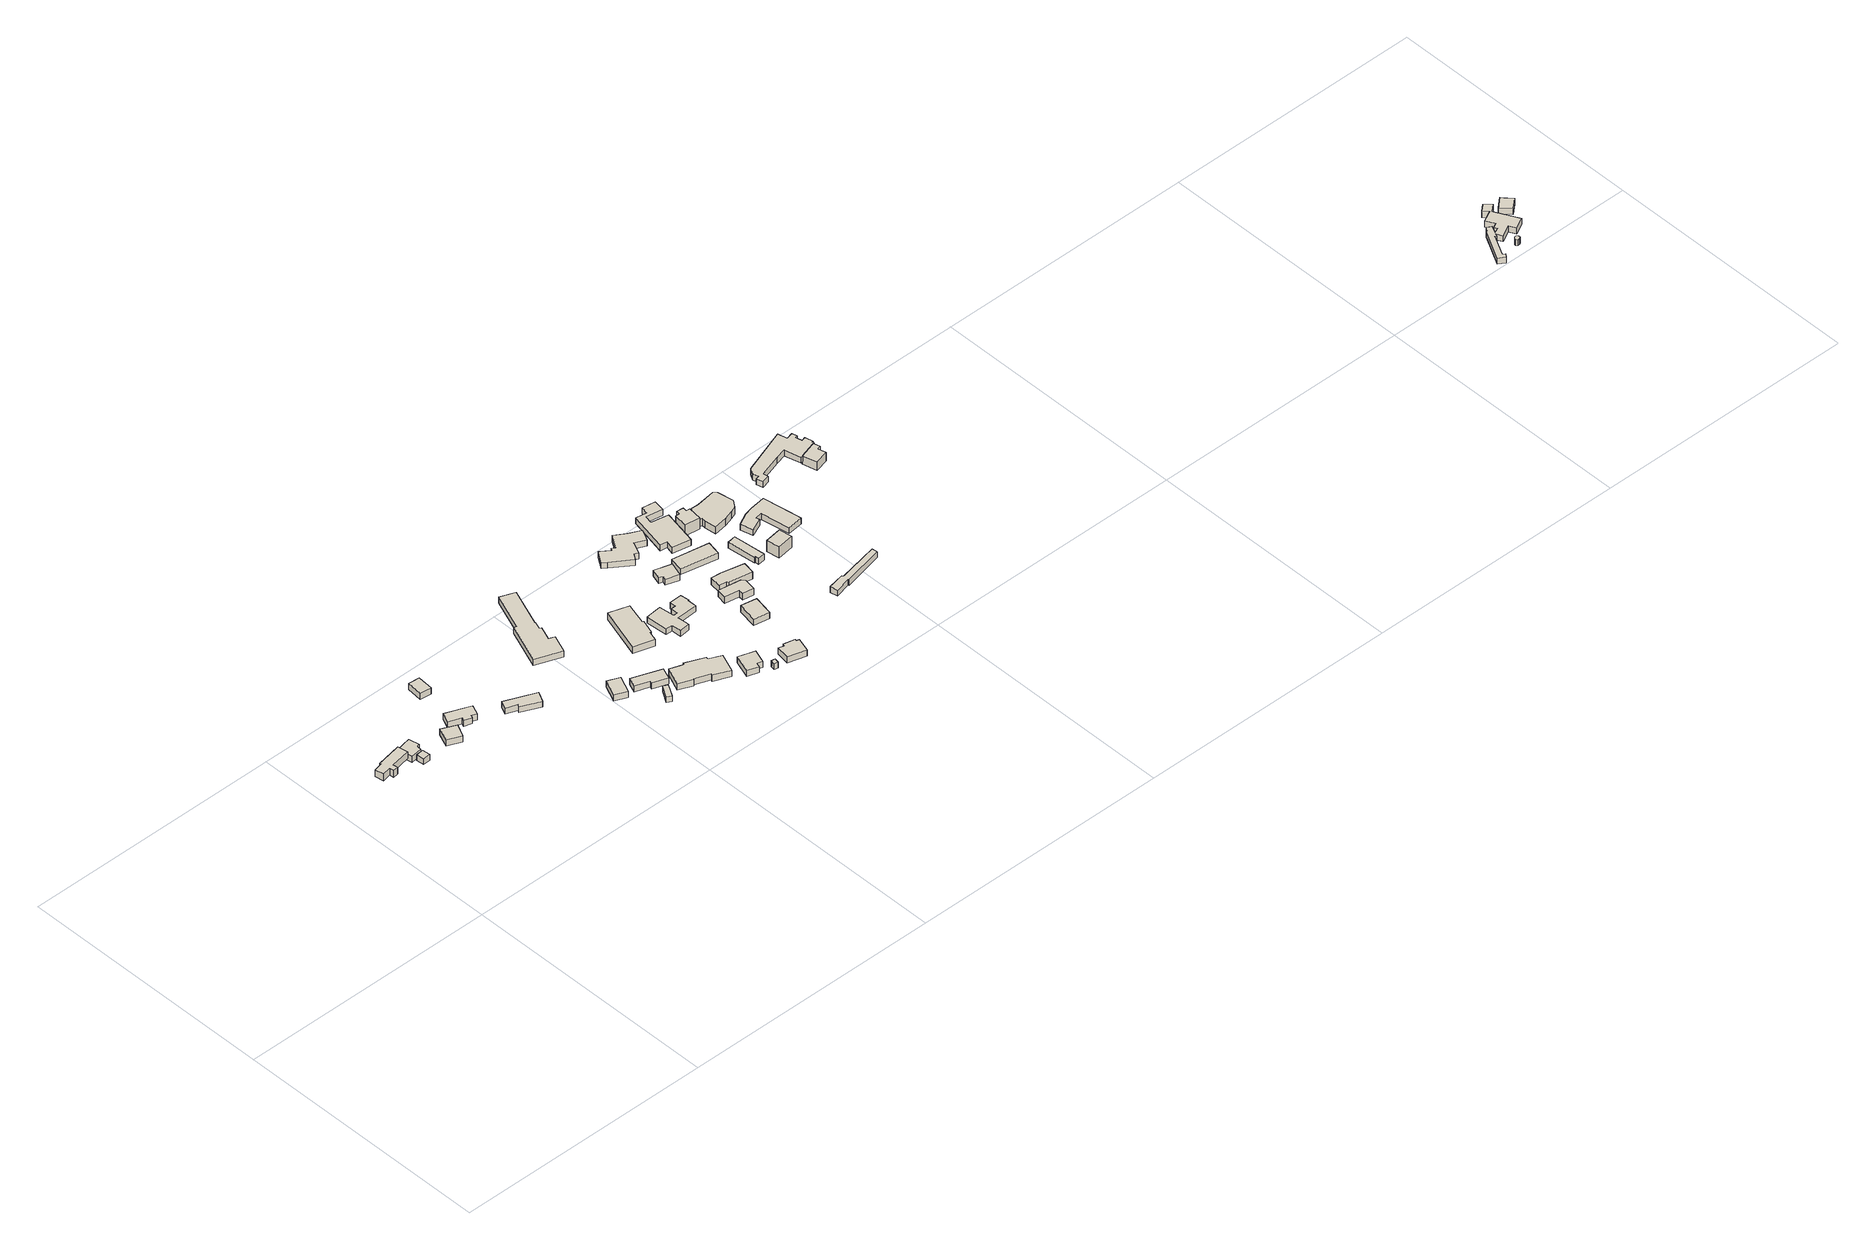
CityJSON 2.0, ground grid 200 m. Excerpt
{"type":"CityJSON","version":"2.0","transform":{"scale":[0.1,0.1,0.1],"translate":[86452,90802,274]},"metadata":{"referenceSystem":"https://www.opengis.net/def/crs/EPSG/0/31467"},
"CityObjects":{
"building1":{"type":"Building","geometry":[{"type":"Solid","lod":"1","boundaries":[[[[0,1,2,3,4,5,6,7,8,9]],[[8,10,11,9]],[[7,12,10,8]],[[6,13,12,7]],[[5,14,13,6]],[[4,15,14,5]],[[3,16,15,4]],[[2,17,16,3]],[[1,18,17,2]],[[0,19,18,1]],[[9,11,19,0]],[[10,12,13,14,15,16,17,18,19,11]]]]}]},
"building2":{"type":"Building","geometry":[{"type":"Solid","lod":"1","boundaries":[[[[20,21,22,23]],[[22,24,25,23]],[[21,26,24,22]],[[20,27,26,21]],[[23,25,27,20]],[[24,26,27,25]]]]}]},
"building3":{"type":"Building","geometry":[{"type":"Solid","lod":"1","boundaries":[[[[28,29,30,31,32,33]],[[32,34,35,33]],[[31,36,34,32]],[[30,37,36,31]],[[29,38,37,30]],[[28,39,38,29]],[[33,35,39,28]],[[34,36,37,38,39,35]]]]}]},
"building4":{"type":"Building","geometry":[{"type":"Solid","lod":"1","boundaries":[[[[40,41,42,43]],[[42,44,45,43]],[[41,46,44,42]],[[40,47,46,41]],[[43,45,47,40]],[[44,46,47,45]]]]}]},
"building5":{"type":"Building","geometry":[{"type":"Solid","lod":"1","boundaries":[[[[48,49,50,51,52,53,54,55]],[[54,56,57,55]],[[53,58,56,54]],[[52,59,58,53]],[[51,60,59,52]],[[50,61,60,51]],[[49,62,61,50]],[[48,63,62,49]],[[55,57,63,48]],[[56,58,59,60,61,62,63,57]]]]}]},
"building6":{"type":"Building","geometry":[{"type":"Solid","lod":"1","boundaries":[[[[64,65,66,67]],[[66,68,69,67]],[[65,70,68,66]],[[64,71,70,65]],[[67,69,71,64]],[[68,70,71,69]]]]}]},
"building7":{"type":"Building","geometry":[{"type":"Solid","lod":"1","boundaries":[[[[72,73,74,75,76,77]],[[76,78,79,77]],[[75,80,78,76]],[[74,81,80,75]],[[73,82,81,74]],[[72,83,82,73]],[[77,79,83,72]],[[78,80,81,82,83,79]]]]}]},
"building8":{"type":"Building","geometry":[{"type":"Solid","lod":"1","boundaries":[[[[84,85,86,87]],[[86,88,89,87]],[[85,90,88,86]],[[84,91,90,85]],[[87,89,91,84]],[[88,90,91,89]]]]}]},
"building9":{"type":"Building","geometry":[{"type":"Solid","lod":"1","boundaries":[[[[92,93,94,95]],[[94,96,97,95]],[[93,98,96,94]],[[92,99,98,93]],[[95,97,99,92]],[[96,98,99,97]]]]}]},
"building10":{"type":"Building","geometry":[{"type":"Solid","lod":"1","boundaries":[[[[100,101,102,103,104,105]],[[104,106,107,105]],[[103,108,106,104]],[[102,109,108,103]],[[101,110,109,102]],[[100,111,110,101]],[[105,107,111,100]],[[106,108,109,110,111,107]]]]}]},
"building11":{"type":"Building","geometry":[{"type":"Solid","lod":"1","boundaries":[[[[112,113,114,115,116,117,118,119,120,121,122,123]],[[122,124,125,123]],[[121,126,124,122]],[[120,127,126,121]],[[119,128,127,120]],[[118,129,128,119]],[[117,130,129,118]],[[116,131,130,117]],[[115,132,131,116]],[[114,133,132,115]],[[113,134,133,114]],[[112,135,134,113]],[[123,125,135,112]],[[124,126,127,128,129,130,131,132,133,134,135,125]]]]}]},
"building12":{"type":"Building","geometry":[{"type":"Solid","lod":"1","boundaries":[[[[136,137,138,139,140,141,142,143,144,145,146,147]],[[146,148,149,147]],[[145,150,148,146]],[[144,151,150,145]],[[143,152,151,144]],[[142,153,152,143]],[[141,154,153,142]],[[140,155,154,141]],[[139,156,155,140]],[[138,157,156,139]],[[137,158,157,138]],[[136,159,158,137]],[[147,149,159,136]],[[148,150,151,152,153,154,155,156,157,158,159,149]]]]}]},
"building13":{"type":"Building","geometry":[{"type":"Solid","lod":"1","boundaries":[[[[160,161,162,163,164,165,166,167]],[[166,168,169,167]],[[165,170,168,166]],[[164,171,170,165]],[[163,172,171,164]],[[162,173,172,163]],[[161,174,173,162]],[[160,175,174,161]],[[167,169,175,160]],[[168,170,171,172,173,174,175,169]]]]}]},
"building14":{"type":"Building","geometry":[{"type":"Solid","lod":"1","boundaries":[[[[176,177,178,179,180,181]],[[180,182,183,181]],[[179,184,182,180]],[[178,185,184,179]],[[177,186,185,178]],[[176,187,186,177]],[[181,183,187,176]],[[182,184,185,186,187,183]]]]}]},
"building15":{"type":"Building","geometry":[{"type":"Solid","lod":"1","boundaries":[[[[188,189,190,191]],[[190,192,193,191]],[[189,194,192,190]],[[188,195,194,189]],[[191,193,195,188]],[[192,194,195,193]]]]}]},
"building16":{"type":"Building","geometry":[{"type":"Solid","lod":"1","boundaries":[[[[196,197,198,199,200,201,202,203,204,205,206,207,208,209,210,211]],[[210,212,213,211]],[[209,214,212,210]],[[208,215,214,209]],[[207,216,215,208]],[[206,217,216,207]],[[205,218,217,206]],[[204,219,218,205]],[[203,220,219,204]],[[202,221,220,203]],[[201,222,221,202]],[[200,223,222,201]],[[199,224,223,200]],[[198,225,224,199]],[[197,226,225,198]],[[196,227,226,197]],[[211,213,227,196]],[[212,214,215,216,217,218,219,220,221,222,223,224,225,226,227,213]]]]}]},
"building17":{"type":"Building","geometry":[{"type":"Solid","lod":"1","boundaries":[[[[228,229,230,231,232,233,234,235]],[[234,236,237,235]],[[233,238,236,234]],[[232,239,238,233]],[[231,240,239,232]],[[230,241,240,231]],[[229,242,241,230]],[[228,243,242,229]],[[235,237,243,228]],[[236,238,239,240,241,242,243,237]]]]}]},
"building18":{"type":"Building","geometry":[{"type":"Solid","lod":"1","boundaries":[[[[244,245,246,247,248,249]],[[248,250,251,249]],[[247,252,250,248]],[[246,253,252,247]],[[245,254,253,246]],[[244,255,254,245]],[[249,251,255,244]],[[250,252,253,254,255,251]]]]}]},
"building19":{"type":"Building","geometry":[{"type":"Solid","lod":"1","boundaries":[[[[256,257,258,259,260,261,262,263,264,265,266,267,268,269]],[[268,270,271,269]],[[267,272,270,268]],[[266,273,272,267]],[[265,274,273,266]],[[264,275,274,265]],[[263,276,275,264]],[[262,277,276,263]],[[261,278,277,262]],[[260,279,278,261]],[[259,280,279,260]],[[258,281,280,259]],[[257,282,281,258]],[[256,283,282,257]],[[269,271,283,256]],[[270,272,273,274,275,276,277,278,279,280,281,282,283,271]]]]}]},
"building20":{"type":"Building","geometry":[{"type":"Solid","lod":"1","boundaries":[[[[284,285,286,287]],[[286,288,289,287]],[[285,290,288,286]],[[284,291,290,285]],[[287,289,291,284]],[[288,290,291,289]]]]}]},
"building21":{"type":"Building","geometry":[{"type":"Solid","lod":"1","boundaries":[[[[292,293,294,295,296,297,298]],[[297,299,300,298]],[[296,301,299,297]],[[295,302,301,296]],[[294,303,302,295]],[[293,304,303,294]],[[292,305,304,293]],[[298,300,305,292]],[[299,301,302,303,304,305,300]]]]}]},
"building22":{"type":"Building","geometry":[{"type":"Solid","lod":"1","boundaries":[[[[306,307,308,309,310,311,312]],[[311,313,314,312]],[[310,315,313,311]],[[309,316,315,310]],[[308,317,316,309]],[[307,318,317,308]],[[306,319,318,307]],[[312,314,319,306]],[[313,315,316,317,318,319,314]]]]}]},
"building23":{"type":"Building","geometry":[{"type":"Solid","lod":"1","boundaries":[[[[320,321,322,323]],[[322,324,325,323]],[[321,326,324,322]],[[320,327,326,321]],[[323,325,327,320]],[[324,326,327,325]]]]}]},
"building24":{"type":"Building","geometry":[{"type":"Solid","lod":"1","boundaries":[[[[328,329,330,331,332,333,334,335,336,337,338,339]],[[338,340,341,339]],[[337,342,340,338]],[[336,343,342,337]],[[335,344,343,336]],[[334,345,344,335]],[[333,346,345,334]],[[332,347,346,333]],[[331,348,347,332]],[[330,349,348,331]],[[329,350,349,330]],[[328,351,350,329]],[[339,341,351,328]],[[340,342,343,344,345,346,347,348,349,350,351,341]]]]}]},
"building25":{"type":"Building","geometry":[{"type":"Solid","lod":"1","boundaries":[[[[352,353,354,355,356,357,358,359]],[[358,360,361,359]],[[357,362,360,358]],[[356,363,362,357]],[[355,364,363,356]],[[354,365,364,355]],[[353,366,365,354]],[[352,367,366,353]],[[359,361,367,352]],[[360,362,363,364,365,366,367,361]]]]}]},
"building26":{"type":"Building","geometry":[{"type":"Solid","lod":"1","boundaries":[[[[368,369,370,371,372,373]],[[372,374,375,373]],[[371,376,374,372]],[[370,377,376,371]],[[369,378,377,370]],[[368,379,378,369]],[[373,375,379,368]],[[374,376,377,378,379,375]]]]}]},
"building27":{"type":"Building","geometry":[{"type":"Solid","lod":"1","boundaries":[[[[380,381,382,383,384,385,386,387,388,389,390,391,392,393]],[[392,394,395,393]],[[391,396,394,392]],[[390,397,396,391]],[[389,398,397,390]],[[388,399,398,389]],[[387,400,399,388]],[[386,401,400,387]],[[385,402,401,386]],[[384,403,402,385]],[[383,404,403,384]],[[382,405,404,383]],[[381,406,405,382]],[[380,407,406,381]],[[393,395,407,380]],[[394,396,397,398,399,400,401,402,403,404,405,406,407,395]]]]}]},
"building28":{"type":"Building","geometry":[{"type":"Solid","lod":"1","boundaries":[[[[408,409,410,411]],[[410,412,413,411]],[[409,414,412,410]],[[408,415,414,409]],[[411,413,415,408]],[[412,414,415,413]]]]}]},
"building29":{"type":"Building","geometry":[{"type":"Solid","lod":"1","boundaries":[[[[416,417,418,419,420,421,422,423]],[[422,424,425,423]],[[421,426,424,422]],[[420,427,426,421]],[[419,428,427,420]],[[418,429,428,419]],[[417,430,429,418]],[[416,431,430,417]],[[423,425,431,416]],[[424,426,427,428,429,430,431,425]]]]}]},
"building30":{"type":"Building","geometry":[{"type":"Solid","lod":"1","boundaries":[[[[432,433,434,435,436,437,438,439,440,441]],[[440,442,443,441]],[[439,444,442,440]],[[438,445,444,439]],[[437,446,445,438]],[[436,447,446,437]],[[435,448,447,436]],[[434,449,448,435]],[[433,450,449,434]],[[432,451,450,433]],[[441,443,451,432]],[[442,444,445,446,447,448,449,450,451,443]]]]}]},
"building31":{"type":"Building","geometry":[{"type":"Solid","lod":"1","boundaries":[[[[452,453,454,455,456,457,458,459,460,461,462,463,464,465,466,467,468,469,470,471,472]],[[471,473,474,472]],[[470,475,473,471]],[[469,476,475,470]],[[468,477,476,469]],[[467,478,477,468]],[[466,479,478,467]],[[465,480,479,466]],[[464,481,480,465]],[[463,482,481,464]],[[462,483,482,463]],[[461,484,483,462]],[[460,485,484,461]],[[459,486,485,460]],[[458,487,486,459]],[[457,488,487,458]],[[456,489,488,457]],[[455,490,489,456]],[[454,491,490,455]],[[453,492,491,454]],[[452,493,492,453]],[[472,474,493,452]],[[473,475,476,477,478,479,480,481,482,483,484,485,486,487,488,489,490,491,492,493,474]]]]}]},
"building32":{"type":"Building","geometry":[{"type":"Solid","lod":"1","boundaries":[[[[494,495,496,464,497,498]],[[497,499,500,498]],[[464,501,499,497]],[[496,502,501,464]],[[495,503,502,496]],[[494,504,503,495]],[[498,500,504,494]],[[499,501,502,503,504,500]]]]}]},
"building33":{"type":"Building","geometry":[{"type":"Solid","lod":"1","boundaries":[[[[505,506,507,508,509,510,511,512,513,514,515,516,517,518,519,520,521,522,523,524,525,526,527,528,529]],[[528,530,531,529]],[[527,532,530,528]],[[526,533,532,527]],[[525,534,533,526]],[[524,535,534,525]],[[523,536,535,524]],[[522,537,536,523]],[[521,538,537,522]],[[520,539,538,521]],[[519,540,539,520]],[[518,541,540,519]],[[517,542,541,518]],[[516,543,542,517]],[[515,544,543,516]],[[514,545,544,515]],[[513,546,545,514]],[[512,547,546,513]],[[511,548,547,512]],[[510,549,548,511]],[[509,550,549,510]],[[508,551,550,509]],[[507,552,551,508]],[[506,553,552,507]],[[505,554,553,506]],[[529,531,554,505]],[[530,532,533,534,535,536,537,538,539,540,541,542,543,544,545,546,547,548,549,550,551,552,553,554,531]]]]}]},
"building34":{"type":"Building","geometry":[{"type":"Solid","lod":"1","boundaries":[[[[555,556,557,558,559,560,561,562]],[[561,563,564,562]],[[560,565,563,561]],[[559,566,565,560]],[[558,567,566,559]],[[557,568,567,558]],[[556,569,568,557]],[[555,570,569,556]],[[562,564,570,555]],[[563,565,566,567,568,569,570,564]]]]}]},
"building35":{"type":"Building","geometry":[{"type":"Solid","lod":"1","boundaries":[[[[571,572,573,574]],[[573,575,576,574]],[[572,577,575,573]],[[571,578,577,572]],[[574,576,578,571]],[[575,577,578,576]]]]}]}
},
"vertices":[
[67,1014,599],[69,1003,599],[3,990,599],[15,923,599],[80,935,599],[85,903,599],[124,910,599],[118,943,599],[271,971,599],[259,1049,599],[271,971,542],[259,1049,542],[118,943,542],[124,910,542],[85,903,542],[80,935,542],[15,923,542],[3,990,542],[69,1003,542],[67,1014,542],
[355,856,601],[349,915,601],[295,911,601],[300,851,601],[295,911,551],[300,851,551],[349,915,551],[355,856,551],
[278,935,578],[365,948,578],[367,986,578],[391,989,578],[375,1071,578],[259,1049,578],[375,1071,528],[259,1049,528],[391,989,528],[367,986,528],[365,948,528],[278,935,528],
[556,974,616],[513,872,616],[618,826,616],[664,925,616],[618,826,566],[664,925,566],[513,872,566],[556,974,566],
[892,1027,573],[704,1101,573],[673,1023,573],[763,988,573],[755,965,573],[812,944,573],[821,965,573],[861,949,573],[821,965,523],[861,949,523],[812,944,523],[755,965,523],[763,988,523],[673,1023,523],[704,1101,523],[892,1027,523],
[823,1338,566],[832,1457,566],[747,1466,566],[736,1345,566],[747,1466,514],[736,1345,514],[832,1457,514],[823,1338,514],
[1122,840,543],[1267,775,543],[1307,853,543],[1076,952,543],[1050,889,543],[1134,860,543],[1050,889,493],[1134,860,493],[1076,952,493],[1307,853,493],[1267,775,493],[1122,840,493],
[1701,644,533],[1646,515,533],[1736,475,533],[1794,605,533],[1736,475,483],[1794,605,483],[1646,515,483],[1701,644,483],
[1873,268,539],[1905,249,539],[1959,340,539],[1927,359,539],[1959,340,489],[1927,359,489],[1905,249,489],[1873,268,489],
[1802,491,529],[1907,452,529],[1901,435,529],[2014,394,529],[2047,480,529],[1829,562,529],[2047,480,479],[1829,562,479],[2014,394,479],[1901,435,479],[1907,452,479],[1802,491,479],
[1744,1160,548],[1698,1178,548],[1738,1282,548],[1723,1287,548],[1745,1347,548],[1740,1348,548],[1852,1638,548],[1741,1681,548],[1633,1400,548],[1612,1408,548],[1494,1102,548],[1692,1026,548],[1494,1102,496],[1692,1026,496],[1612,1408,496],[1633,1400,496],[1741,1681,496],[1852,1638,496],[1740,1348,496],[1745,1347,496],[1723,1287,496],[1738,1282,496],[1698,1178,496],[1744,1160,496],
[2186,443,517],[2178,431,517],[2082,466,517],[2022,327,517],[2128,283,517],[2131,291,517],[2247,246,517],[2242,235,517],[2365,182,517],[2421,323,517],[2327,367,517],[2330,383,517],[2327,367,464],[2330,383,464],[2421,323,464],[2365,182,464],[2242,235,464],[2247,246,464],[2131,291,464],[2128,283,464],[2022,327,464],[2082,466,464],[2178,431,464],[2186,443,464],
[2325,1083,503],[2175,1132,503],[2071,788,503],[2222,741,503],[2243,812,503],[2254,810,503],[2287,914,503],[2277,919,503],[2287,914,445],[2277,919,445],[2254,810,445],[2243,812,445],[2222,741,445],[2071,788,445],[2175,1132,445],[2325,1083,445],
[2582,125,495],[2617,228,495],[2494,269,495],[2448,131,495],[2531,103,495],[2543,138,495],[2531,103,445],[2543,138,445],[2448,131,445],[2494,269,445],[2617,228,445],[2582,125,445],
[2625,62,490],[2652,57,490],[2659,91,490],[2631,96,490],[2659,91,440],[2631,96,440],[2652,57,440],[2625,62,440],
[2477,836,488],[2464,954,488],[2343,943,488],[2355,777,488],[2404,776,488],[2410,702,488],[2488,709,488],[2480,798,488],[2641,807,488],[2638,876,488],[2646,877,488],[2638,944,488],[2544,942,488],[2545,894,488],[2505,891,488],[2508,839,488],[2505,891,438],[2508,839,438],[2545,894,438],[2544,942,438],[2638,944,438],[2646,877,438],[2638,876,438],[2641,807,438],[2480,798,438],[2488,709,438],[2410,702,438],[2404,776,438],[2355,777,438],[2343,943,438],[2464,954,438],[2477,836,438],
[2880,140,489],[2794,159,489],[2786,142,489],[2746,156,489],[2727,52,489],[2867,16,489],[2898,120,489],[2877,126,489],[2898,120,438],[2877,126,438],[2867,16,438],[2727,52,438],[2746,156,438],[2786,142,438],[2794,159,438],[2880,140,438],
[2754,1074,511],[2787,1179,511],[2659,1219,511],[2635,1144,511],[2664,1135,511],[2654,1105,511],[2664,1135,461],[2654,1105,461],[2635,1144,461],[2659,1219,461],[2787,1179,461],[2754,1074,461],
[2665,1360,562],[2707,1450,562],[2787,1413,562],[2830,1501,562],[2738,1545,562],[2657,1598,562],[2590,1496,562],[2567,1513,562],[2556,1498,562],[2488,1547,562],[2427,1458,562],[2461,1432,562],[2607,1331,562],[2635,1377,562],[2607,1331,512],[2635,1377,512],[2461,1432,512],[2427,1458,512],[2488,1547,512],[2556,1498,512],[2567,1513,512],[2590,1496,512],[2657,1598,512],[2738,1545,512],[2830,1501,512],[2787,1413,512],[2707,1450,512],[2665,1360,512],
[2873,637,457],[2843,486,457],[2962,463,457],[2992,614,457],[2962,463,404],[2992,614,404],[2843,486,404],[2873,637,404],
[3021,791,483],[2849,820,483],[2836,745,483],[2947,726,483],[2941,690,483],[3026,676,483],[3042,766,483],[3026,676,428],[3042,766,428],[2941,690,428],[2947,726,428],[2836,745,428],[2849,820,428],[3021,791,428],
[2941,836,486],[2952,828,486],[3125,793,486],[3143,885,486],[2973,925,486],[2896,932,486],[2883,848,486],[2896,932,428],[2883,848,428],[2973,925,428],[3143,885,428],[3125,793,428],[2952,828,428],[2941,836,428],
[3087,1155,519],[2809,1207,519],[2789,1103,519],[3065,1049,519],[2789,1103,469],[3065,1049,469],[2809,1207,469],[3087,1155,469],
[2929,1528,550],[2942,1588,550],[3069,1565,550],[3083,1651,550],[2984,1667,550],[2972,1612,550],[2891,1626,550],[2826,1331,550],[2879,1322,550],[2866,1262,550],[3003,1234,550],[3060,1502,550],[3003,1234,500],[3060,1502,500],[2866,1262,500],[2879,1322,500],[2826,1331,500],[2891,1626,500],[2972,1612,500],[2984,1667,500],[3083,1651,500],[3069,1565,500],[2942,1588,500],[2929,1528,500],
[3173,1425,583],[3144,1427,583],[3147,1458,583],[3094,1464,583],[3089,1435,583],[3061,1437,583],[3047,1333,583],[3160,1320,583],[3047,1333,489],[3160,1320,489],[3061,1437,489],[3089,1435,489],[3094,1464,489],[3147,1458,489],[3144,1427,489],[3173,1425,489],
[3211,1107,482],[3234,888,482],[3241,889,482],[3243,861,482],[3299,867,482],[3275,1117,482],[3299,867,432],[3275,1117,432],[3243,861,432],[3241,889,432],[3234,888,432],[3211,1107,432],
[3256,1433,562],[3191,1437,562],[3190,1423,562],[3173,1425,562],[3161,1325,562],[3184,1321,562],[3183,1292,562],[3191,1202,562],[3292,1217,562],[3366,1241,562],[3405,1255,562],[3446,1311,562],[3424,1431,562],[3402,1455,562],[3424,1431,502],[3402,1455,502],[3446,1311,502],[3405,1255,502],[3366,1241,502],[3292,1217,502],[3191,1202,502],[3183,1292,502],[3184,1321,502],[3161,1325,502],[3173,1425,502],[3190,1423,502],[3191,1437,502],[3256,1433,502],
[3391,826,512],[3518,844,512],[3504,945,512],[3376,926,512],[3504,945,420],[3376,926,420],[3518,844,420],[3391,826,420],
[3462,362,402],[3583,392,402],[3586,385,402],[3897,454,402],[3891,496,402],[3579,432,402],[3576,445,402],[3453,420,402],[3576,445,352],[3453,420,352],[3579,432,352],[3891,496,352],[3897,454,352],[3586,385,352],[3583,392,352],[3462,362,352],
[3490,1111,500],[3483,1138,500],[3536,1147,500],[3573,926,500],[3691,942,500],[3644,1242,500],[3527,1226,500],[3462,1210,500],[3370,1165,500],[3392,1070,500],[3370,1165,450],[3392,1070,450],[3462,1210,450],[3527,1226,450],[3644,1242,450],[3691,942,450],[3573,926,450],[3536,1147,450],[3483,1138,450],[3490,1111,450],
[4118,1519,539],[4099,1591,539],[3751,1470,539],[3724,1425,539],[3736,1382,539],[3711,1376,539],[3724,1327,539],[3782,1340,539],[3773,1380,539],[3947,1431,539],[4028,1452,539],[4057,1328,539],[4203,1371,539],[4212,1372,539],[4209,1384,539],[4218,1385,539],[4203,1447,539],[4171,1439,539],[4160,1487,539],[4180,1493,539],[4168,1532,539],[4180,1493,489],[4168,1532,489],[4160,1487,489],[4171,1439,489],[4203,1447,489],[4218,1385,489],[4209,1384,489],[4212,1372,489],[4203,1371,489],[4057,1328,489],[4028,1452,489],[3947,1431,489],[3773,1380,489],[3782,1340,489],[3724,1327,489],[3711,1376,489],[3736,1382,489],[3724,1425,489],[3751,1470,489],[4099,1591,489],[4118,1519,489],
[4204,1252,539],[4189,1313,539],[4217,1321,539],[4073,1333,539],[4101,1225,539],[4073,1333,468],[4101,1225,468],[4203,1371,468],[4217,1321,468],[4189,1313,468],[4204,1252,468],
[9063,270,63],[8935,35,63],[8986,4,63],[9001,28,63],[8984,40,63],[9066,195,63],[9076,188,63],[9087,208,63],[9111,164,63],[9196,209,63],[9222,158,63],[9308,202,63],[9216,379,63],[9269,426,63],[9221,470,63],[9169,426,63],[9205,390,63],[9120,348,63],[9156,282,63],[9122,263,63],[9133,241,63],[9093,222,63],[9118,277,63],[9086,297,63],[9068,268,63],[9086,297,13],[9068,268,13],[9118,277,13],[9093,222,13],[9133,241,13],[9122,263,13],[9156,282,13],[9120,348,13],[9205,390,13],[9169,426,13],[9221,470,13],[9269,426,13],[9216,379,13],[9308,202,13],[9222,158,13],[9196,209,13],[9111,164,13],[9087,208,13],[9076,188,13],[9066,195,13],[8984,40,13],[9001,28,13],[8986,4,13],[8935,35,13],[9063,270,13],
[9173,76,59],[9182,85,59],[9182,98,59],[9172,111,59],[9159,110,59],[9148,97,59],[9148,87,59],[9157,74,59],[9148,87,9],[9157,74,9],[9148,97,9],[9159,110,9],[9172,111,9],[9182,98,9],[9182,85,9],[9173,76,9],
[9411,378,56],[9347,448,56],[9275,383,56],[9339,312,56],[9275,383,6],[9339,312,6],[9347,448,6],[9411,378,6]
]}
